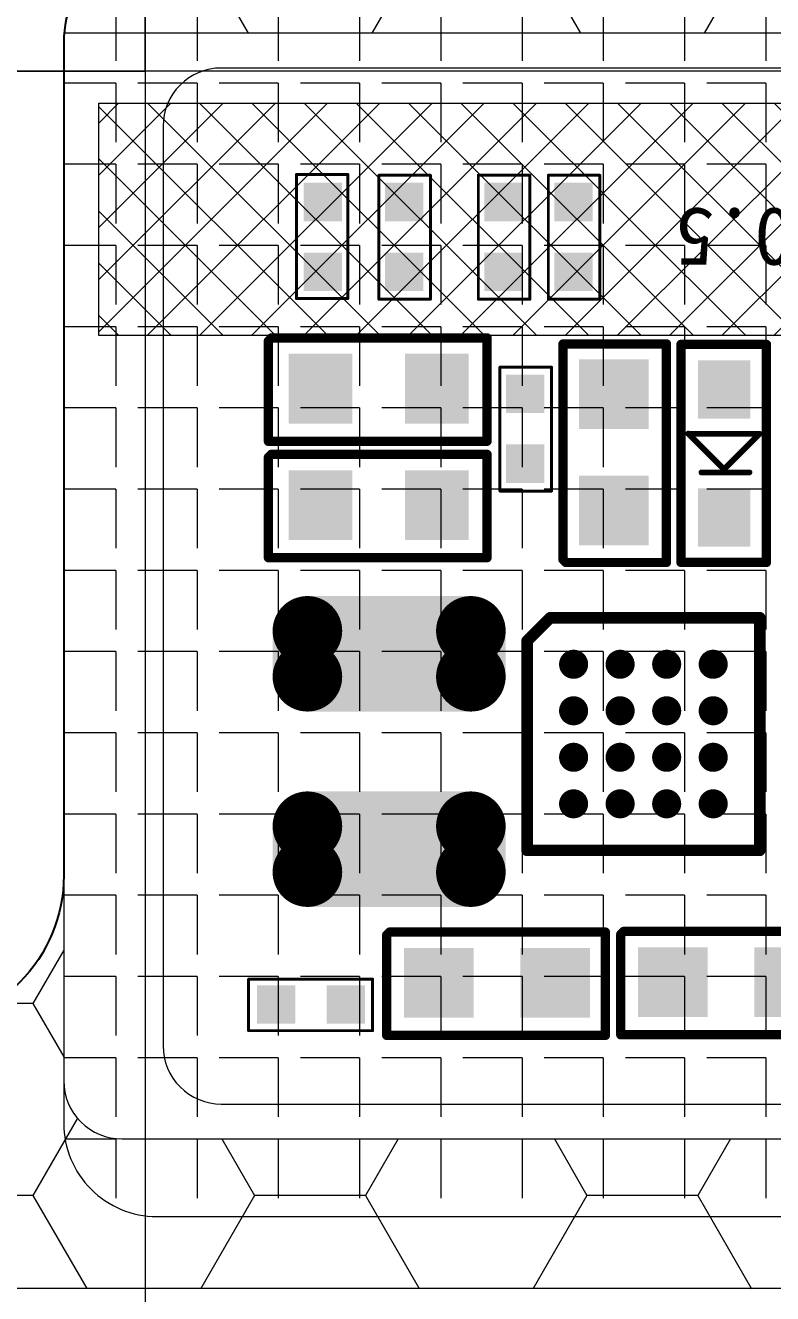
# Model space of a CAD drawing. Header units: millimetres. Extents: x 1845 to 2650, y -178 to 579.
# Drawn here: x 2593.88 to 2600.3, y 294.01 to 304.92 of the extents above; entities that cross this region are included whole.
import ezdxf
from ezdxf.lldxf.tags import DXFTag

# ---------------------------------------------------------------- set-up
doc = ezdxf.new("R2010")
doc.units = ezdxf.units.MM
doc.layers.get('0').update_dxf_attribs({"lineweight": 5})
for name, color, linetype in [('EMI', 5, 'Continuous'), ('TOPLAYER', 1, 'Continuous'), ('TOPOVERLAY', 2, 'Continuous'), ('TOPPASTE', 8, 'Continuous'), ('TOPSOLDER', 216, 'Continuous')]:
    doc.layers.add(name, color=color, linetype=linetype)
doc.layers.add('ITO', color=2, linetype='Continuous', lineweight=5)
doc.layers.add('MFPC', color=50, linetype='Continuous', lineweight=5)
doc.styles.get("Standard").update_dxf_attribs({"font": 'txt', "bigfont": 'gbcbig.shx'})
tags = doc.linetypes.add('CENTER', pattern=[0.6, 0.375, -0.075, 0.075, -0.075]).pattern_tags.tags
tags[10:11] = [DXFTag(74, 4), DXFTag(75, 0), DXFTag(340, '0'), DXFTag(46, 1.0), DXFTag(50, 0.0), DXFTag(44, 0.0), DXFTag(45, 0.0)]
tags[8:9] = [DXFTag(74, 4), DXFTag(75, 0), DXFTag(340, '0'), DXFTag(46, 1.0), DXFTag(50, 0.0), DXFTag(44, 0.0), DXFTag(45, 0.0)]
tags[6:7] = [DXFTag(74, 4), DXFTag(75, 0), DXFTag(340, '0'), DXFTag(46, 1.0), DXFTag(50, 0.0), DXFTag(44, 0.0), DXFTag(45, 0.0)]
tags[4:5] = [DXFTag(74, 4), DXFTag(75, 0), DXFTag(340, '0'), DXFTag(46, 1.0), DXFTag(50, 0.0), DXFTag(44, 0.0), DXFTag(45, 0.0)]

# ---------------------------------------------------------------- blocks, each defined once
blk = doc.blocks.new('R196GRM-001-PNL-V01-C')
at = {"layer": 'ITO', "color": 1, "linetype": 'CENTER', "lineweight": 5}
for points in [[(1277.044, -126.46), (1277.044, -148.963)], [(1286.22, -137.712), (1267.868, -137.712)]]:
    blk.add_lwpolyline(points, dxfattribs=at)
blk = doc.blocks.new('R196GRK-001-CVL-V01-C')
at = {"lineweight": 5}
h = blk.add_hatch(color=256, dxfattribs=at)
h.dxf.hatch_style = 1
h.paths.add_polyline_path([(2304.699, 307.08), (2304.699, 306.78), (2304.949, 306.78), (2304.949, 307.08), (2305.249, 307.08), (2305.249, 307.33), (2304.949, 307.33), (2304.949, 307.63), (2304.699, 307.63), (2304.699, 307.33), (2304.399, 307.33), (2304.399, 307.08)])
edge = h.paths.add_edge_path()
edge.add_line((2312.759, 306.584), (2296.889, 306.584))
edge.add_arc((2296.889, 297.784), 8.8, 90, 180)
edge.add_line((2288.089, 297.784), (2288.089, 273.774))
edge.add_arc((2296.889, 273.774), 8.8, 180, 270)
edge.add_line((2296.889, 264.974), (2312.759, 264.974))
edge.add_arc((2312.759, 273.774), 8.8, 270, 360)
edge.add_line((2321.559, 273.774), (2321.559, 297.784))
edge.add_arc((2312.759, 297.784), 8.8, 0, 90)
edge = h.paths.add_edge_path(flags=16)
edge.add_line((2312.759, 306.384), (2296.889, 306.384))
edge.add_arc((2296.889, 297.784), 8.6, 90, 180)
edge.add_line((2288.289, 297.784), (2288.289, 273.774))
edge.add_arc((2296.889, 273.774), 8.6, 180, 270)
edge.add_line((2296.889, 265.174), (2312.759, 265.174))
edge.add_arc((2312.759, 273.774), 8.6, 270, 360)
edge.add_line((2321.359, 273.774), (2321.359, 297.784))
edge.add_arc((2312.759, 297.784), 8.6, 0, 90)
at = {"color": 1}
blk.add_lwpolyline([(2299.973, 286.33), (2304.824, 286.33), (2304.824, 291.074)], dxfattribs=at)
blk = doc.blocks.new('0402S_3')
at = {"layer": 'TOPLAYER'}
for points in [[(-0.273055, 0.305189), (-0.823051, 0.305189), (-0.273055, -0.29481), (-0.823051, -0.29481)], [(0.726943, 0.305189), (0.176947, 0.305189), (0.726943, -0.29481), (0.176947, -0.29481)]]:
    blk.add_solid(points, dxfattribs=at)
at = {"layer": 'TOPOVERLAY', "const_width": 0.08001}
for points in [[(-0.979853, 0.457589), (0.899747, 0.457589)], [(-0.979853, -0.431411), (-0.979853, 0.457589)], [(0.899747, -0.406011), (0.899747, 0.457589)], [(-0.979853, -0.431411), (0.874347, -0.431411)], [(0.874347, -0.431411), (0.899747, -0.406011)]]:
    blk.add_lwpolyline(points, dxfattribs=at)
at = {"layer": 'TOPOVERLAY', "const_width": 0.040005}
for points in [[(-0.999856, 0.457589, 1), (-0.959851, 0.457589, 1)], [(-0.999856, 0.457589, 1), (-0.959851, 0.457589, 1)], [(0.879744, 0.457589, 1), (0.919749, 0.457589, 1)], [(0.879744, 0.457589, 1), (0.919749, 0.457589, 1)], [(-0.999856, -0.431411, 1), (-0.959851, -0.431411, 1)], [(-0.999856, -0.431411, 1), (-0.959851, -0.431411, 1)], [(0.854344, -0.431411, 1), (0.894349, -0.431411, 1)], [(0.854344, -0.431411, 1), (0.894349, -0.431411, 1)], [(0.879744, -0.406011, 1), (0.919749, -0.406011, 1)], [(0.879744, -0.406011, 1), (0.919749, -0.406011, 1)]]:
    blk.add_lwpolyline(points, format="xyb", close=True, dxfattribs=at)
at = {"layer": 'TOPPASTE'}
for points in [[(-0.273055, 0.305189), (-0.823051, 0.305189), (-0.273055, -0.29481), (-0.823051, -0.29481)], [(0.726943, 0.305189), (0.176947, 0.305189), (0.726943, -0.29481), (0.176947, -0.29481)]]:
    blk.add_solid(points, dxfattribs=at)
at = {"layer": 'TOPSOLDER'}
for points in [[(-0.273055, 0.305189), (-0.823051, 0.305189), (-0.273055, -0.29481), (-0.823051, -0.29481)], [(0.726943, 0.305189), (0.176947, 0.305189), (0.726943, -0.29481), (0.176947, -0.29481)]]:
    blk.add_solid(points, dxfattribs=at)
blk = doc.blocks.new('0201_6')
at = {"layer": 'TOPLAYER'}
for points in [[(0.164998, -0.165001), (0.164998, 0.165001), (-0.164998, -0.165001), (-0.164998, 0.165001)], [(0.764997, -0.165001), (0.764997, 0.165001), (0.435, -0.165001), (0.435, 0.165001)]]:
    blk.add_solid(points, dxfattribs=at)
at = {"layer": 'TOPOVERLAY', "const_width": 0.025001}
for points in [[(-0.23, -0.217), (-0.23, 0.225999)], [(-0.181, 0.225999), (-0.23, 0.225999)], [(0.836, 0.225999), (-0.18, 0.225999)], [(0.836, -0.217), (0.836, 0.225999)], [(0.836, -0.217), (-0.23, -0.217)]]:
    blk.add_lwpolyline(points, dxfattribs=at)
at = {"layer": 'TOPOVERLAY', "const_width": 0.012499}
for points in [[(-0.23625, 0.225999, 1), (-0.223749, 0.225999, 1)], [(-0.23625, 0.225999, 1), (-0.223749, 0.225999, 1)], [(-0.187251, 0.225999, 1), (-0.174749, 0.225999, 1)], [(-0.186251, 0.225999, 1), (-0.173749, 0.225999, 1)], [(0.829749, 0.225999, 1), (0.842251, 0.225999, 1)], [(0.829749, 0.225999, 1), (0.842251, 0.225999, 1)], [(-0.23625, -0.217, 1), (-0.223749, -0.217, 1)], [(-0.23625, -0.217, 1), (-0.223749, -0.217, 1)], [(0.829749, -0.217, 1), (0.842251, -0.217, 1)], [(0.829749, -0.217, 1), (0.842251, -0.217, 1)]]:
    blk.add_lwpolyline(points, format="xyb", close=True, dxfattribs=at)
at = {"layer": 'TOPPASTE'}
for points in [[(0.164998, -0.165001), (0.164998, 0.165001), (-0.164998, -0.165001), (-0.164998, 0.165001)], [(0.764997, -0.165001), (0.764997, 0.165001), (0.435, -0.165001), (0.435, 0.165001)]]:
    blk.add_solid(points, dxfattribs=at)
at = {"layer": 'TOPSOLDER'}
for points in [[(0.164998, -0.165001), (0.164998, 0.165001), (-0.164998, -0.165001), (-0.164998, 0.165001)], [(0.764997, -0.165001), (0.764997, 0.165001), (0.435, -0.165001), (0.435, 0.165001)]]:
    blk.add_solid(points, dxfattribs=at)
blk = doc.blocks.new('0201_7')
at = {"layer": 'TOPLAYER'}
for points in [[(0.164998, -0.165001), (0.164998, 0.165001), (-0.164998, -0.165001), (-0.164998, 0.165001)], [(0.764997, -0.165001), (0.764997, 0.165001), (0.435, -0.165001), (0.435, 0.165001)]]:
    blk.add_solid(points, dxfattribs=at)
at = {"layer": 'TOPOVERLAY', "const_width": 0.025001}
for points in [[(-0.23, 0.225999), (-0.181, 0.225999)], [(-0.23, 0.225999), (-0.23, -0.217)], [(-0.18, 0.225999), (0.836, 0.225999)], [(0.836, 0.225999), (0.836, -0.217)], [(-0.23, -0.217), (0.836, -0.217)]]:
    blk.add_lwpolyline(points, dxfattribs=at)
at = {"layer": 'TOPOVERLAY', "const_width": 0.012499}
for points in [[(-0.23625, 0.225999, 1), (-0.223749, 0.225999, 1)], [(-0.23625, 0.225999, 1), (-0.223749, 0.225999, 1)], [(-0.187251, 0.225999, 1), (-0.174749, 0.225999, 1)], [(-0.186251, 0.225999, 1), (-0.173749, 0.225999, 1)], [(0.829749, 0.225999, 1), (0.842251, 0.225999, 1)], [(0.829749, 0.225999, 1), (0.842251, 0.225999, 1)], [(-0.23625, -0.217, 1), (-0.223749, -0.217, 1)], [(-0.23625, -0.217, 1), (-0.223749, -0.217, 1)], [(0.829749, -0.217, 1), (0.842251, -0.217, 1)], [(0.829749, -0.217, 1), (0.842251, -0.217, 1)]]:
    blk.add_lwpolyline(points, format="xyb", close=True, dxfattribs=at)
at = {"layer": 'TOPPASTE'}
for points in [[(0.164998, -0.165001), (0.164998, 0.165001), (-0.164998, -0.165001), (-0.164998, 0.165001)], [(0.764997, -0.165001), (0.764997, 0.165001), (0.435, -0.165001), (0.435, 0.165001)]]:
    blk.add_solid(points, dxfattribs=at)
at = {"layer": 'TOPSOLDER'}
for points in [[(0.164998, -0.165001), (0.164998, 0.165001), (-0.164998, -0.165001), (-0.164998, 0.165001)], [(0.764997, -0.165001), (0.764997, 0.165001), (0.435, -0.165001), (0.435, 0.165001)]]:
    blk.add_solid(points, dxfattribs=at)
blk = doc.blocks.new('0201_15')
at = {"layer": 'TOPLAYER'}
for points in [[(0.164998, -0.165001), (0.164998, 0.165001), (-0.164998, -0.165001), (-0.164998, 0.165001)], [(0.764997, -0.165001), (0.764997, 0.165001), (0.435, -0.165001), (0.435, 0.165001)]]:
    blk.add_solid(points, dxfattribs=at)
at = {"layer": 'TOPOVERLAY', "const_width": 0.025001}
for points in [[(-0.23, -0.217), (-0.23, 0.225999)], [(-0.23, 0.225999), (-0.181, 0.225999)], [(-0.18, 0.225999), (0.836, 0.225999)], [(0.836, -0.217), (0.836, 0.225999)], [(-0.23, -0.217), (0.836, -0.217)]]:
    blk.add_lwpolyline(points, dxfattribs=at)
at = {"layer": 'TOPOVERLAY', "const_width": 0.012499}
for points in [[(-0.23625, 0.225999, 1), (-0.223749, 0.225999, 1)], [(-0.23625, 0.225999, 1), (-0.223749, 0.225999, 1)], [(-0.187251, 0.225999, 1), (-0.174749, 0.225999, 1)], [(-0.186251, 0.225999, 1), (-0.173749, 0.225999, 1)], [(0.829749, 0.225999, 1), (0.842251, 0.225999, 1)], [(0.829749, 0.225999, 1), (0.842251, 0.225999, 1)], [(-0.23625, -0.217, 1), (-0.223749, -0.217, 1)], [(-0.23625, -0.217, 1), (-0.223749, -0.217, 1)], [(0.829749, -0.217, 1), (0.842251, -0.217, 1)], [(0.829749, -0.217, 1), (0.842251, -0.217, 1)]]:
    blk.add_lwpolyline(points, format="xyb", close=True, dxfattribs=at)
at = {"layer": 'TOPPASTE'}
for points in [[(0.164998, -0.165001), (0.164998, 0.165001), (-0.164998, -0.165001), (-0.164998, 0.165001)], [(0.764997, -0.165001), (0.764997, 0.165001), (0.435, -0.165001), (0.435, 0.165001)]]:
    blk.add_solid(points, dxfattribs=at)
at = {"layer": 'TOPSOLDER'}
for points in [[(0.164998, -0.165001), (0.164998, 0.165001), (-0.164998, -0.165001), (-0.164998, 0.165001)], [(0.764997, -0.165001), (0.764997, 0.165001), (0.435, -0.165001), (0.435, 0.165001)]]:
    blk.add_solid(points, dxfattribs=at)
blk = doc.blocks.new('0201_16')
at = {"layer": 'TOPLAYER'}
for points in [[(0.164998, -0.165001), (0.164998, 0.165001), (-0.164998, -0.165001), (-0.164998, 0.165001)], [(0.764997, -0.165001), (0.764997, 0.165001), (0.435, -0.165001), (0.435, 0.165001)]]:
    blk.add_solid(points, dxfattribs=at)
at = {"layer": 'TOPOVERLAY', "const_width": 0.025001}
for points in [[(-0.23, 0.225999), (-0.23, -0.217)], [(-0.181, 0.225999), (-0.23, 0.225999)], [(0.836, 0.225999), (-0.18, 0.225999)], [(0.836, 0.225999), (0.836, -0.217)], [(0.836, -0.217), (-0.23, -0.217)]]:
    blk.add_lwpolyline(points, dxfattribs=at)
at = {"layer": 'TOPOVERLAY', "const_width": 0.012499}
for points in [[(-0.23625, 0.225999, 1), (-0.223749, 0.225999, 1)], [(-0.23625, 0.225999, 1), (-0.223749, 0.225999, 1)], [(-0.187251, 0.225999, 1), (-0.174749, 0.225999, 1)], [(-0.186251, 0.225999, 1), (-0.173749, 0.225999, 1)], [(0.829749, 0.225999, 1), (0.842251, 0.225999, 1)], [(0.829749, 0.225999, 1), (0.842251, 0.225999, 1)], [(-0.23625, -0.217, 1), (-0.223749, -0.217, 1)], [(-0.23625, -0.217, 1), (-0.223749, -0.217, 1)], [(0.829749, -0.217, 1), (0.842251, -0.217, 1)], [(0.829749, -0.217, 1), (0.842251, -0.217, 1)]]:
    blk.add_lwpolyline(points, format="xyb", close=True, dxfattribs=at)
at = {"layer": 'TOPPASTE'}
for points in [[(0.164998, -0.165001), (0.164998, 0.165001), (-0.164998, -0.165001), (-0.164998, 0.165001)], [(0.764997, -0.165001), (0.764997, 0.165001), (0.435, -0.165001), (0.435, 0.165001)]]:
    blk.add_solid(points, dxfattribs=at)
at = {"layer": 'TOPSOLDER'}
for points in [[(0.164998, -0.165001), (0.164998, 0.165001), (-0.164998, -0.165001), (-0.164998, 0.165001)], [(0.764997, -0.165001), (0.764997, 0.165001), (0.435, -0.165001), (0.435, 0.165001)]]:
    blk.add_solid(points, dxfattribs=at)
blk = doc.blocks.new('0402S_18')
at = {"layer": 'TOPLAYER'}
for points in [[(-0.273055, 0.305189), (-0.823051, 0.305189), (-0.273055, -0.29481), (-0.823051, -0.29481)], [(0.726943, 0.305189), (0.176947, 0.305189), (0.726943, -0.29481), (0.176947, -0.29481)]]:
    blk.add_solid(points, dxfattribs=at)
at = {"layer": 'TOPOVERLAY', "const_width": 0.08001}
for points in [[(-0.979853, 0.457589), (0.899747, 0.457589)], [(-0.979853, -0.431411), (-0.979853, 0.457589)], [(0.899747, -0.406011), (0.899747, 0.457589)], [(-0.979853, -0.431411), (0.874347, -0.431411)], [(0.874347, -0.431411), (0.899747, -0.406011)]]:
    blk.add_lwpolyline(points, dxfattribs=at)
at = {"layer": 'TOPOVERLAY', "const_width": 0.040005}
for points in [[(-0.999856, 0.457589, 1), (-0.959851, 0.457589, 1)], [(-0.999856, 0.457589, 1), (-0.959851, 0.457589, 1)], [(0.879744, 0.457589, 1), (0.919749, 0.457589, 1)], [(0.879744, 0.457589, 1), (0.919749, 0.457589, 1)], [(-0.999856, -0.431411, 1), (-0.959851, -0.431411, 1)], [(-0.999856, -0.431411, 1), (-0.959851, -0.431411, 1)], [(0.854344, -0.431411, 1), (0.894349, -0.431411, 1)], [(0.854344, -0.431411, 1), (0.894349, -0.431411, 1)], [(0.879744, -0.406011, 1), (0.919749, -0.406011, 1)], [(0.879744, -0.406011, 1), (0.919749, -0.406011, 1)]]:
    blk.add_lwpolyline(points, format="xyb", close=True, dxfattribs=at)
at = {"layer": 'TOPPASTE'}
for points in [[(-0.273055, 0.305189), (-0.823051, 0.305189), (-0.273055, -0.29481), (-0.823051, -0.29481)], [(0.726943, 0.305189), (0.176947, 0.305189), (0.726943, -0.29481), (0.176947, -0.29481)]]:
    blk.add_solid(points, dxfattribs=at)
at = {"layer": 'TOPSOLDER'}
for points in [[(-0.273055, 0.305189), (-0.823051, 0.305189), (-0.273055, -0.29481), (-0.823051, -0.29481)], [(0.726943, 0.305189), (0.176947, 0.305189), (0.726943, -0.29481), (0.176947, -0.29481)]]:
    blk.add_solid(points, dxfattribs=at)
blk = doc.blocks.new('0201_19')
at = {"layer": 'TOPLAYER'}
for points in [[(0.164998, -0.165001), (0.164998, 0.165001), (-0.164998, -0.165001), (-0.164998, 0.165001)], [(0.764997, -0.165001), (0.764997, 0.165001), (0.435, -0.165001), (0.435, 0.165001)]]:
    blk.add_solid(points, dxfattribs=at)
at = {"layer": 'TOPOVERLAY', "const_width": 0.025001}
for points in [[(-0.23, 0.225999), (-0.181, 0.225999)], [(-0.23, 0.225999), (-0.23, -0.217)], [(-0.18, 0.225999), (0.836, 0.225999)], [(0.836, 0.225999), (0.836, -0.217)], [(-0.23, -0.217), (0.836, -0.217)]]:
    blk.add_lwpolyline(points, dxfattribs=at)
at = {"layer": 'TOPOVERLAY', "const_width": 0.012499}
for points in [[(-0.23625, 0.225999, 1), (-0.223749, 0.225999, 1)], [(-0.23625, 0.225999, 1), (-0.223749, 0.225999, 1)], [(-0.187251, 0.225999, 1), (-0.174749, 0.225999, 1)], [(-0.186251, 0.225999, 1), (-0.173749, 0.225999, 1)], [(0.829749, 0.225999, 1), (0.842251, 0.225999, 1)], [(0.829749, 0.225999, 1), (0.842251, 0.225999, 1)], [(-0.23625, -0.217, 1), (-0.223749, -0.217, 1)], [(-0.23625, -0.217, 1), (-0.223749, -0.217, 1)], [(0.829749, -0.217, 1), (0.842251, -0.217, 1)], [(0.829749, -0.217, 1), (0.842251, -0.217, 1)]]:
    blk.add_lwpolyline(points, format="xyb", close=True, dxfattribs=at)
at = {"layer": 'TOPPASTE'}
for points in [[(0.164998, -0.165001), (0.164998, 0.165001), (-0.164998, -0.165001), (-0.164998, 0.165001)], [(0.764997, -0.165001), (0.764997, 0.165001), (0.435, -0.165001), (0.435, 0.165001)]]:
    blk.add_solid(points, dxfattribs=at)
at = {"layer": 'TOPSOLDER'}
for points in [[(0.164998, -0.165001), (0.164998, 0.165001), (-0.164998, -0.165001), (-0.164998, 0.165001)], [(0.764997, -0.165001), (0.764997, 0.165001), (0.435, -0.165001), (0.435, 0.165001)]]:
    blk.add_solid(points, dxfattribs=at)
blk = doc.blocks.new('0201_22')
at = {"layer": 'TOPLAYER'}
for points in [[(0.164998, -0.165001), (0.164998, 0.165001), (-0.164998, -0.165001), (-0.164998, 0.165001)], [(0.764997, -0.165001), (0.764997, 0.165001), (0.435, -0.165001), (0.435, 0.165001)]]:
    blk.add_solid(points, dxfattribs=at)
at = {"layer": 'TOPOVERLAY', "const_width": 0.025001}
for points in [[(-0.23, 0.225999), (-0.23, -0.217)], [(-0.23, 0.225999), (-0.181, 0.225999)], [(-0.18, 0.225999), (0.836, 0.225999)], [(0.836, 0.225999), (0.836, -0.217)], [(-0.23, -0.217), (0.836, -0.217)]]:
    blk.add_lwpolyline(points, dxfattribs=at)
at = {"layer": 'TOPOVERLAY', "const_width": 0.012499}
for points in [[(-0.23625, 0.225999, 1), (-0.223749, 0.225999, 1)], [(-0.23625, 0.225999, 1), (-0.223749, 0.225999, 1)], [(-0.187251, 0.225999, 1), (-0.174749, 0.225999, 1)], [(-0.186251, 0.225999, 1), (-0.173749, 0.225999, 1)], [(0.829749, 0.225999, 1), (0.842251, 0.225999, 1)], [(0.829749, 0.225999, 1), (0.842251, 0.225999, 1)], [(-0.23625, -0.217, 1), (-0.223749, -0.217, 1)], [(-0.23625, -0.217, 1), (-0.223749, -0.217, 1)], [(0.829749, -0.217, 1), (0.842251, -0.217, 1)], [(0.829749, -0.217, 1), (0.842251, -0.217, 1)]]:
    blk.add_lwpolyline(points, format="xyb", close=True, dxfattribs=at)
at = {"layer": 'TOPPASTE'}
for points in [[(0.164998, -0.165001), (0.164998, 0.165001), (-0.164998, -0.165001), (-0.164998, 0.165001)], [(0.764997, -0.165001), (0.764997, 0.165001), (0.435, -0.165001), (0.435, 0.165001)]]:
    blk.add_solid(points, dxfattribs=at)
at = {"layer": 'TOPSOLDER'}
for points in [[(0.164998, -0.165001), (0.164998, 0.165001), (-0.164998, -0.165001), (-0.164998, 0.165001)], [(0.764997, -0.165001), (0.764997, 0.165001), (0.435, -0.165001), (0.435, 0.165001)]]:
    blk.add_solid(points, dxfattribs=at)
blk = doc.blocks.new('0402S_23')
at = {"layer": 'TOPLAYER'}
for points in [[(-0.248054, 0.305189), (-0.848053, 0.305189), (-0.248054, -0.29481), (-0.848053, -0.29481)], [(0.751944, 0.305189), (0.151945, 0.305189), (0.751944, -0.29481), (0.151945, -0.29481)]]:
    blk.add_solid(points, dxfattribs=at)
at = {"layer": 'TOPOVERLAY', "const_width": 0.08001}
for points in [[(-0.979853, -0.431411), (-0.979853, 0.457589)], [(0.899747, 0.457589), (-0.979853, 0.457589)], [(0.899747, -0.406011), (0.899747, 0.457589)], [(0.874347, -0.431411), (-0.979853, -0.431411)], [(0.874347, -0.431411), (0.899747, -0.406011)]]:
    blk.add_lwpolyline(points, dxfattribs=at)
at = {"layer": 'TOPOVERLAY', "const_width": 0.040005}
for points in [[(-0.999856, 0.457589, 1), (-0.959851, 0.457589, 1)], [(-0.999856, 0.457589, 1), (-0.959851, 0.457589, 1)], [(0.879744, 0.457589, 1), (0.919749, 0.457589, 1)], [(0.879744, 0.457589, 1), (0.919749, 0.457589, 1)], [(-0.999856, -0.431411, 1), (-0.959851, -0.431411, 1)], [(-0.999856, -0.431411, 1), (-0.959851, -0.431411, 1)], [(0.854344, -0.431411, 1), (0.894349, -0.431411, 1)], [(0.854344, -0.431411, 1), (0.894349, -0.431411, 1)], [(0.879744, -0.406011, 1), (0.919749, -0.406011, 1)], [(0.879744, -0.406011, 1), (0.919749, -0.406011, 1)]]:
    blk.add_lwpolyline(points, format="xyb", close=True, dxfattribs=at)
at = {"layer": 'TOPPASTE'}
for points in [[(-0.248054, 0.305189), (-0.848053, 0.305189), (-0.248054, -0.29481), (-0.848053, -0.29481)], [(0.751944, 0.305189), (0.151945, 0.305189), (0.751944, -0.29481), (0.151945, -0.29481)]]:
    blk.add_solid(points, dxfattribs=at)
at = {"layer": 'TOPSOLDER'}
for points in [[(-0.248054, 0.305189), (-0.848053, 0.305189), (-0.248054, -0.29481), (-0.848053, -0.29481)], [(0.751944, 0.305189), (0.151945, 0.305189), (0.751944, -0.29481), (0.151945, -0.29481)]]:
    blk.add_solid(points, dxfattribs=at)
blk = doc.blocks.new('0402S_25')
at = {"layer": 'TOPLAYER'}
for points in [[(-0.248054, 0.305189), (-0.848053, 0.305189), (-0.248054, -0.29481), (-0.848053, -0.29481)], [(0.751944, 0.305189), (0.151945, 0.305189), (0.751944, -0.29481), (0.151945, -0.29481)]]:
    blk.add_solid(points, dxfattribs=at)
at = {"layer": 'TOPOVERLAY', "const_width": 0.08001}
for points in [[(-0.979853, 0.457589), (-0.979853, -0.431411)], [(-0.979853, 0.457589), (0.899747, 0.457589)], [(0.899747, 0.457589), (0.899747, -0.406011)], [(-0.979853, -0.431411), (0.874347, -0.431411)], [(0.899747, -0.406011), (0.874347, -0.431411)]]:
    blk.add_lwpolyline(points, dxfattribs=at)
at = {"layer": 'TOPOVERLAY', "const_width": 0.040005}
for points in [[(-0.999856, 0.457589, 1), (-0.959851, 0.457589, 1)], [(-0.999856, 0.457589, 1), (-0.959851, 0.457589, 1)], [(0.879744, 0.457589, 1), (0.919749, 0.457589, 1)], [(0.879744, 0.457589, 1), (0.919749, 0.457589, 1)], [(-0.999856, -0.431411, 1), (-0.959851, -0.431411, 1)], [(-0.999856, -0.431411, 1), (-0.959851, -0.431411, 1)], [(0.854344, -0.431411, 1), (0.894349, -0.431411, 1)], [(0.854344, -0.431411, 1), (0.894349, -0.431411, 1)], [(0.879744, -0.406011, 1), (0.919749, -0.406011, 1)], [(0.879744, -0.406011, 1), (0.919749, -0.406011, 1)]]:
    blk.add_lwpolyline(points, format="xyb", close=True, dxfattribs=at)
at = {"layer": 'TOPPASTE'}
for points in [[(-0.248054, 0.305189), (-0.848053, 0.305189), (-0.248054, -0.29481), (-0.848053, -0.29481)], [(0.751944, 0.305189), (0.151945, 0.305189), (0.751944, -0.29481), (0.151945, -0.29481)]]:
    blk.add_solid(points, dxfattribs=at)
at = {"layer": 'TOPSOLDER'}
for points in [[(-0.248054, 0.305189), (-0.848053, 0.305189), (-0.248054, -0.29481), (-0.848053, -0.29481)], [(0.751944, 0.305189), (0.151945, 0.305189), (0.751944, -0.29481), (0.151945, -0.29481)]]:
    blk.add_solid(points, dxfattribs=at)
blk = doc.blocks.new('0402S_26')
at = {"layer": 'TOPLAYER'}
for points in [[(-0.248054, 0.305189), (-0.848053, 0.305189), (-0.248054, -0.29481), (-0.848053, -0.29481)], [(0.751944, 0.305189), (0.151945, 0.305189), (0.751944, -0.29481), (0.151945, -0.29481)]]:
    blk.add_solid(points, dxfattribs=at)
at = {"layer": 'TOPOVERLAY', "const_width": 0.08001}
for points in [[(-0.979853, -0.431411), (-0.979853, 0.457589)], [(0.899747, 0.457589), (-0.979853, 0.457589)], [(0.899747, -0.406011), (0.899747, 0.457589)], [(0.874347, -0.431411), (-0.979853, -0.431411)], [(0.874347, -0.431411), (0.899747, -0.406011)]]:
    blk.add_lwpolyline(points, dxfattribs=at)
at = {"layer": 'TOPOVERLAY', "const_width": 0.040005}
for points in [[(-0.999856, 0.457589, 1), (-0.959851, 0.457589, 1)], [(-0.999856, 0.457589, 1), (-0.959851, 0.457589, 1)], [(0.879744, 0.457589, 1), (0.919749, 0.457589, 1)], [(0.879744, 0.457589, 1), (0.919749, 0.457589, 1)], [(-0.999856, -0.431411, 1), (-0.959851, -0.431411, 1)], [(-0.999856, -0.431411, 1), (-0.959851, -0.431411, 1)], [(0.854344, -0.431411, 1), (0.894349, -0.431411, 1)], [(0.854344, -0.431411, 1), (0.894349, -0.431411, 1)], [(0.879744, -0.406011, 1), (0.919749, -0.406011, 1)], [(0.879744, -0.406011, 1), (0.919749, -0.406011, 1)]]:
    blk.add_lwpolyline(points, format="xyb", close=True, dxfattribs=at)
at = {"layer": 'TOPPASTE'}
for points in [[(-0.248054, 0.305189), (-0.848053, 0.305189), (-0.248054, -0.29481), (-0.848053, -0.29481)], [(0.751944, 0.305189), (0.151945, 0.305189), (0.751944, -0.29481), (0.151945, -0.29481)]]:
    blk.add_solid(points, dxfattribs=at)
at = {"layer": 'TOPSOLDER'}
for points in [[(-0.248054, 0.305189), (-0.848053, 0.305189), (-0.248054, -0.29481), (-0.848053, -0.29481)], [(0.751944, 0.305189), (0.151945, 0.305189), (0.751944, -0.29481), (0.151945, -0.29481)]]:
    blk.add_solid(points, dxfattribs=at)
blk = doc.blocks.new('L_28')
at = {"layer": 'TOPLAYER', "const_width": 0.1975}
for points in [[(-1.136249, 0.7025, 1), (-0.938748, 0.7025, 1)], [(-0.741248, 0.7025, 1), (-0.543748, 0.7025, 1)], [(0.543753, 0.7025, 1), (0.741253, 0.7025, 1)], [(0.938754, 0.7025, 1), (1.136254, 0.7025, 1)], [(-1.136249, -0.702495, 1), (-0.938748, -0.702495, 1)], [(-0.741248, -0.702495, 1), (-0.543748, -0.702495, 1)], [(0.543753, -0.702495, 1), (0.741253, -0.702495, 1)], [(0.938754, -0.702495, 1), (1.136254, -0.702495, 1)]]:
    blk.add_lwpolyline(points, format="xyb", close=True, dxfattribs=at)
at = {"layer": 'TOPLAYER'}
for points in [[(-1.037499, -0.899996), (-0.642498, -0.899996), (-1.037499, 0.900001), (-0.642498, 0.900001)], [(0.642503, -0.899996), (1.037504, -0.899996), (0.642503, 0.900001), (1.037504, 0.900001)], [(-1.234999, -0.702495), (-0.444998, -0.702495), (-1.234999, 0.7025), (-0.444998, 0.7025)], [(0.445003, -0.702495), (1.235004, -0.702495), (0.445003, 0.7025), (1.235004, 0.7025)]]:
    blk.add_solid(points, dxfattribs=at)
at = {"layer": 'TOPPASTE', "const_width": 0.1975}
for points in [[(-1.136249, 0.7025, 1), (-0.938748, 0.7025, 1)], [(-0.741248, 0.7025, 1), (-0.543748, 0.7025, 1)], [(0.543753, 0.7025, 1), (0.741253, 0.7025, 1)], [(0.938754, 0.7025, 1), (1.136254, 0.7025, 1)], [(-1.136249, -0.702495, 1), (-0.938748, -0.702495, 1)], [(-0.741248, -0.702495, 1), (-0.543748, -0.702495, 1)], [(0.543753, -0.702495, 1), (0.741253, -0.702495, 1)], [(0.938754, -0.702495, 1), (1.136254, -0.702495, 1)]]:
    blk.add_lwpolyline(points, format="xyb", close=True, dxfattribs=at)
at = {"layer": 'TOPPASTE'}
for points in [[(-1.037499, -0.899996), (-0.642498, -0.899996), (-1.037499, 0.900001), (-0.642498, 0.900001)], [(0.642503, -0.899996), (1.037504, -0.899996), (0.642503, 0.900001), (1.037504, 0.900001)], [(-1.234999, -0.702495), (-0.444998, -0.702495), (-1.234999, 0.7025), (-0.444998, 0.7025)], [(0.445003, -0.702495), (1.235004, -0.702495), (0.445003, 0.7025), (1.235004, 0.7025)]]:
    blk.add_solid(points, dxfattribs=at)
at = {"layer": 'TOPSOLDER', "const_width": 0.2991}
for points in [[(-1.187049, 0.7025, 1), (-0.887948, 0.7025, 1)], [(-0.792048, 0.7025, 1), (-0.492948, 0.7025, 1)], [(0.492953, 0.7025, 1), (0.792053, 0.7025, 1)], [(0.887954, 0.7025, 1), (1.187054, 0.7025, 1)], [(-1.187049, -0.702495, 1), (-0.887948, -0.702495, 1)], [(-0.792048, -0.702495, 1), (-0.492948, -0.702495, 1)], [(0.492953, -0.702495, 1), (0.792053, -0.702495, 1)], [(0.887954, -0.702495, 1), (1.187054, -0.702495, 1)]]:
    blk.add_lwpolyline(points, format="xyb", close=True, dxfattribs=at)
at = {"layer": 'TOPSOLDER'}
for points in [[(-1.037499, -1.001596), (-0.642498, -1.001596), (-1.037499, 1.001601), (-0.642498, 1.001601)], [(0.642503, -1.001596), (1.037504, -1.001596), (0.642503, 1.001601), (1.037504, 1.001601)], [(-1.336599, -0.702495), (-0.343398, -0.702495), (-1.336599, 0.7025), (-0.343398, 0.7025)], [(0.343403, -0.702495), (1.336604, -0.702495), (0.343403, 0.7025), (1.336604, 0.7025)]]:
    blk.add_solid(points, dxfattribs=at)
blk = doc.blocks.new('BGA16_4_29')
at = {"layer": 'TOPLAYER', "const_width": 0.124998}
for points in [[(-0.062499, 0, 1), (0.062499, 0, 1)], [(0.3375, 0, 1), (0.462498, 0, 1)], [(0.737499, 0, 1), (0.862498, 0, 1)], [(1.137498, 0, 1), (1.262497, 0, 1)], [(-0.062499, -0.399999, 1), (0.062499, -0.399999, 1)], [(0.3375, -0.399999, 1), (0.462498, -0.399999, 1)], [(0.737499, -0.399999, 1), (0.862498, -0.399999, 1)], [(1.137498, -0.399999, 1), (1.262497, -0.399999, 1)], [(-0.062499, -0.799998, 1), (0.062499, -0.799998, 1)], [(0.3375, -0.799998, 1), (0.462498, -0.799998, 1)], [(0.737499, -0.799998, 1), (0.862498, -0.799998, 1)], [(1.137498, -0.799998, 1), (1.262497, -0.799998, 1)], [(-0.062499, -1.199998, 1), (0.062499, -1.199998, 1)], [(0.3375, -1.199998, 1), (0.462498, -1.199998, 1)], [(0.737499, -1.199998, 1), (0.862498, -1.199998, 1)], [(1.137498, -1.199998, 1), (1.262497, -1.199998, 1)]]:
    blk.add_lwpolyline(points, format="xyb", close=True, dxfattribs=at)
at = {"layer": 'TOPOVERLAY', "const_width": 0.1}
for points in [[(-0.2, 0.399999), (-0.399999, 0.2)], [(1.599997, 0.399999), (-0.2, 0.399999)], [(1.599997, 0.399999), (1.599997, -1.599997)], [(-0.399999, 0.2), (-0.399999, -1.599997)], [(1.599997, -1.599997), (-0.399999, -1.599997)]]:
    blk.add_lwpolyline(points, dxfattribs=at)
at = {"layer": 'TOPOVERLAY', "const_width": 0.05}
for points in [[(-0.224998, 0.399999, 1), (-0.175001, 0.399999, 1)], [(-0.224998, 0.399999, 1), (-0.175001, 0.399999, 1)], [(1.574998, 0.399999, 1), (1.624995, 0.399999, 1)], [(1.574998, 0.399999, 1), (1.624995, 0.399999, 1)], [(-0.424998, 0.2, 1), (-0.375001, 0.2, 1)], [(-0.424998, 0.2, 1), (-0.375001, 0.2, 1)], [(-0.424998, -1.599997, 1), (-0.375001, -1.599997, 1)], [(-0.424998, -1.599997, 1), (-0.375001, -1.599997, 1)], [(1.574998, -1.599997, 1), (1.624995, -1.599997, 1)], [(1.574998, -1.599997, 1), (1.624995, -1.599997, 1)]]:
    blk.add_lwpolyline(points, format="xyb", close=True, dxfattribs=at)
at = {"layer": 'TOPPASTE', "const_width": 0.124998}
for points in [[(-0.062499, 0, 1), (0.062499, 0, 1)], [(0.3375, 0, 1), (0.462498, 0, 1)], [(0.737499, 0, 1), (0.862498, 0, 1)], [(1.137498, 0, 1), (1.262497, 0, 1)], [(-0.062499, -0.399999, 1), (0.062499, -0.399999, 1)], [(0.3375, -0.399999, 1), (0.462498, -0.399999, 1)], [(0.737499, -0.399999, 1), (0.862498, -0.399999, 1)], [(1.137498, -0.399999, 1), (1.262497, -0.399999, 1)], [(-0.062499, -0.799998, 1), (0.062499, -0.799998, 1)], [(0.3375, -0.799998, 1), (0.462498, -0.799998, 1)], [(0.737499, -0.799998, 1), (0.862498, -0.799998, 1)], [(1.137498, -0.799998, 1), (1.262497, -0.799998, 1)], [(-0.062499, -1.199998, 1), (0.062499, -1.199998, 1)], [(0.3375, -1.199998, 1), (0.462498, -1.199998, 1)], [(0.737499, -1.199998, 1), (0.862498, -1.199998, 1)], [(1.137498, -1.199998, 1), (1.262497, -1.199998, 1)]]:
    blk.add_lwpolyline(points, format="xyb", close=True, dxfattribs=at)
at = {"layer": 'TOPSOLDER', "const_width": 0.124998}
for points in [[(-0.062499, 0, 1), (0.062499, 0, 1)], [(0.3375, 0, 1), (0.462498, 0, 1)], [(0.737499, 0, 1), (0.862498, 0, 1)], [(1.137498, 0, 1), (1.262497, 0, 1)], [(-0.062499, -0.399999, 1), (0.062499, -0.399999, 1)], [(0.3375, -0.399999, 1), (0.462498, -0.399999, 1)], [(0.737499, -0.399999, 1), (0.862498, -0.399999, 1)], [(1.137498, -0.399999, 1), (1.262497, -0.399999, 1)], [(-0.062499, -0.799998, 1), (0.062499, -0.799998, 1)], [(0.3375, -0.799998, 1), (0.462498, -0.799998, 1)], [(0.737499, -0.799998, 1), (0.862498, -0.799998, 1)], [(1.137498, -0.799998, 1), (1.262497, -0.799998, 1)], [(-0.062499, -1.199998, 1), (0.062499, -1.199998, 1)], [(0.3375, -1.199998, 1), (0.462498, -1.199998, 1)], [(0.737499, -1.199998, 1), (0.862498, -1.199998, 1)], [(1.137498, -1.199998, 1), (1.262497, -1.199998, 1)]]:
    blk.add_lwpolyline(points, format="xyb", close=True, dxfattribs=at)
blk = doc.blocks.new('DIODE_SCHOTTKY_33')
at = {"layer": 'TOPLAYER'}
for points in [[(-0.249999, -0.224998), (0.249999, -0.224998), (-0.249999, 0.224998), (0.249999, 0.224998)], [(0.849998, -0.224998), (1.349997, -0.224998), (0.849998, 0.224998), (1.349997, 0.224998)]]:
    blk.add_solid(points, dxfattribs=at)
at = {"layer": 'TOPOVERLAY'}
for points, const_width in [([(-0.387835, 0.364609), (1.486865, 0.364609)], 0.08001), ([(-0.387835, 0.364609), (-0.387835, -0.37039)], 0.08001), ([(0.380865, 0.304251), (0.380865, -0.30639)], 0.05), ([(0.380865, 0.304251), (0.686186, -0.001069)], 0.05), ([(1.486865, 0.364609), (1.486865, -0.37039)], 0.08001), ([(0.713064, 0.218011), (0.713064, -0.19479)], 0.05), ([(0.686186, -0.001069), (0.379265, -0.30799)], 0.05), ([(-0.387835, -0.37039), (1.486865, -0.37039)], 0.08001)]:
    blk.add_lwpolyline(points, dxfattribs=dict(at, const_width=const_width))
for points, const_width in [([(-0.407838, 0.364609, 1), (-0.367833, 0.364609, 1)], 0.040005), ([(-0.407838, 0.364609, 1), (-0.367833, 0.364609, 1)], 0.040005), ([(0.368366, 0.304251, 1), (0.393365, 0.304251, 1)], 0.024999), ([(0.368366, 0.304251, 1), (0.393365, 0.304251, 1)], 0.024999), ([(1.466863, 0.364609, 1), (1.506868, 0.364609, 1)], 0.040005), ([(1.466863, 0.364609, 1), (1.506868, 0.364609, 1)], 0.040005), ([(0.700565, 0.218011, 1), (0.725564, 0.218011, 1)], 0.024999), ([(0.673687, -0.001069, 1), (0.698685, -0.001069, 1)], 0.024999), ([(0.673687, -0.001069, 1), (0.698685, -0.001069, 1)], 0.024999), ([(0.700565, -0.19479, 1), (0.725564, -0.19479, 1)], 0.024999), ([(0.366766, -0.30799, 1), (0.391765, -0.30799, 1)], 0.024999), ([(0.368366, -0.30639, 1), (0.393365, -0.30639, 1)], 0.024999), ([(-0.407838, -0.37039, 1), (-0.367833, -0.37039, 1)], 0.040005), ([(-0.407838, -0.37039, 1), (-0.367833, -0.37039, 1)], 0.040005), ([(1.466863, -0.37039, 1), (1.506868, -0.37039, 1)], 0.040005), ([(1.466863, -0.37039, 1), (1.506868, -0.37039, 1)], 0.040005)]:
    blk.add_lwpolyline(points, format="xyb", close=True, dxfattribs=dict(at, const_width=const_width))
at = {"layer": 'TOPPASTE'}
for points in [[(-0.249999, -0.224998), (0.249999, -0.224998), (-0.249999, 0.224998), (0.249999, 0.224998)], [(0.849998, -0.224998), (1.349997, -0.224998), (0.849998, 0.224998), (1.349997, 0.224998)]]:
    blk.add_solid(points, dxfattribs=at)
at = {"layer": 'TOPSOLDER'}
for points in [[(-0.249999, -0.224998), (0.249999, -0.224998), (-0.249999, 0.224998), (0.249999, 0.224998)], [(0.849998, -0.224998), (1.349997, -0.224998), (0.849998, 0.224998), (1.349997, 0.224998)]]:
    blk.add_solid(points, dxfattribs=at)

msp = doc.modelspace()

# ---------------------------------------------------------------- hatches: boundary and pattern name
at = {"lineweight": 5}
h = msp.add_hatch(dxfattribs=at)
h.set_pattern_fill('ANSI35', color=252, scale=0.1, angle=180)
h.set_pattern_definition([(225, (4437.30035, 158.4343), (0.4490128, -0.4490128), []), (225, (4436.85134, 158.4343), (0.4490128, -0.4490128), [0.79375, -0.15875, 0, -0.15875])])
edge = h.paths.add_edge_path()
edge.add_arc((2602.9112, 309.2597), 0.5, 180, 270, ccw=False)
edge.add_line((2602.4112, 309.2597), (2602.4112, 312.9745))
edge.add_arc((2597.9112, 312.9745), 4.5, 0, 90)
edge.add_line((2597.9112, 317.4745), (2596.0612, 317.4745))
edge.add_arc((2596.0612, 312.9745), 4.5, 90, 180)
edge.add_line((2591.5612, 312.9745), (2591.5612, 302.3054))
edge.add_arc((2591.0612, 302.3054), 0.5, 270, 360, ccw=False)
edge.add_line((2591.0612, 301.8054), (2588.0612, 301.8054))
edge.add_arc((2588.0612, 302.3054), 0.5, 180, 270, ccw=False)
edge.add_line((2587.5612, 302.3054), (2587.5612, 312.9745))
edge.add_arc((2596.0612, 312.9745), 8.5, 90, 180, ccw=False)
edge.add_line((2596.0612, 321.4745), (2597.9112, 321.4745))
edge.add_arc((2597.9112, 312.9745), 8.5, 0, 90, ccw=False)
edge.add_line((2606.4112, 312.9745), (2606.4112, 309.2597))
edge.add_arc((2605.9112, 309.2597), 0.5, -90, 0, ccw=False)
edge.add_line((2605.9112, 308.7597), (2602.9112, 308.7597))
h.paths.add_polyline_path([(2599.965, 319.9322), (2593.7148, 319.9322), (2593.7148, 318.3434), (2599.965, 318.3434)], flags=24)
h = msp.add_hatch(dxfattribs=at)
h.set_pattern_fill('ANGLE', color=32, scale=0.1, angle=180)
h.set_pattern_definition([(180, (4437.30035, 158.4343), (-9e-17, -0.6985), [0.508, -0.1905]), (270, (4437.30035, 158.4343), (0.6985, -1e-16), [0.508, -0.1905])])
edge = h.paths.add_edge_path()
edge.add_line((2606.0112, 305.5745), (2595.0112, 305.5745))
edge.add_arc((2595.0112, 304.7745), 0.8, 90, 180)
edge.add_line((2594.2112, 304.7745), (2594.2112, 295.4745))
edge.add_arc((2595.0112, 295.4745), 0.8, 180, 270)
edge.add_line((2595.0112, 294.6745), (2606.0112, 294.6745))
edge.add_arc((2606.0112, 295.4745), 0.8, 270, 360)
edge.add_line((2606.8112, 295.4745), (2606.8112, 304.7745))
edge.add_arc((2606.0112, 304.7745), 0.8, 0, 90)
at = {"linetype": 'Continuous'}
h = msp.add_hatch(dxfattribs=at)
h.set_pattern_fill('ANSI37', color=3, scale=0.1, angle=180)
h.set_pattern_definition([(225, (4579.6669, 544.81847), (0.224506403, -0.224506403), []), (315, (4579.6669, 544.81847), (0.224506403, 0.224506403), [])])
h.paths.add_polyline_path([(2602.3113, 294.649), (2605.0113, 294.649), (2605.0113, 304.249), (2594.5113, 304.249), (2594.5113, 302.249), (2602.3113, 302.249)])
h.paths.add_polyline_path([(2603.3732, 303.6594), (2599.1903, 303.6594), (2599.1903, 302.6944), (2603.3732, 302.6944)], flags=24)
at = {"layer": 'EMI', "lineweight": 5}
h = msp.add_hatch(dxfattribs=at)
h.set_pattern_fill('HONEY', color=256, scale=0.3, angle=180)
h.set_pattern_definition([(180, (4545.6174, 548.9206), (-1.42875, -0.8248892), [0.9525, -1.905]), (300, (4545.6174, 548.9206), (1.42875, -0.8248892), [0.9525, -1.905]), (240, (4545.6174, 548.9206), (-3e-09, -1.6497784), [-1.905, 0.9525])])
edge = h.paths.add_edge_path()
edge.add_line((2594.2141, 304.8506), (2604.3951, 304.8506))
edge.add_arc((2604.3951, 304.3506), 0.5, 0, 90, ccw=False)
edge.add_line((2604.8951, 304.3506), (2604.8951, 295.8417))
edge.add_arc((2604.3951, 295.8417), 0.5, -90, 0, ccw=False)
edge.add_line((2604.3951, 295.3417), (2594.7112, 295.3417))
edge.add_arc((2594.7112, 295.8417), 0.5, 180, 270, ccw=False)
edge.add_line((2594.2112, 295.8417), (2594.2112, 297.6054))
edge.add_arc((2592.9112, 297.6054), 1.3, 270, 360, ccw=False)
edge.add_line((2592.9112, 296.3054), (2587.9762, 296.3054))
edge.add_line((2587.9762, 296.3054), (2587.9762, 294.0539))
edge.add_line((2587.9762, 294.0539), (2606.9112, 294.0539))
edge.add_line((2606.9112, 294.0539), (2606.9112, 312.9745))
edge.add_arc((2597.9112, 312.9745), 9, 0, 90)
edge.add_line((2597.9112, 321.9745), (2596.0612, 321.9745))
edge.add_arc((2596.0612, 312.9745), 9, 90, 180)
edge.add_line((2587.0612, 312.9745), (2587.0612, 301.3054))
edge.add_line((2587.0612, 301.3054), (2592.0612, 301.3054))
edge.add_line((2592.0612, 301.3054), (2592.0612, 312.9745))
edge.add_arc((2596.0612, 312.9745), 4, 90, 180, ccw=False)
edge.add_line((2596.0612, 316.9745), (2597.9112, 316.9745))
edge.add_arc((2597.9112, 312.9745), 4, 0, 90, ccw=False)
edge.add_line((2601.9112, 312.9745), (2601.9112, 306.7745))
edge.add_arc((2600.9112, 306.7745), 1, 270, 360, ccw=False)
edge.add_line((2600.9112, 305.7745), (2595.2112, 305.7745))
edge.add_arc((2595.2112, 304.7745), 1, 90, 175.63603)

# ---------------------------------------------------------------- linework, layer by layer
at = {"color": 32, "lineweight": 5}
msp.add_lwpolyline([(2606.0112, 305.5745), (2595.0112, 305.5745, 0.4142136), (2594.2112, 304.7745), (2594.2112, 295.4745, 0.4142136), (2595.0112, 294.6745), (2606.0112, 294.6745, 0.4142136), (2606.8112, 295.4745), (2606.8112, 304.7745, 0.4142136)], format="xyb", close=True, dxfattribs=at)
at = {"lineweight": 5}
msp.add_lwpolyline([(2595.5648, 295.6417), (2603.5951, 295.6417, 0.4142136), (2604.0951, 296.1417), (2604.0951, 304.0506, 0.4142136), (2603.5951, 304.5506), (2595.5648, 304.5506, 0.4142136), (2595.0648, 304.0506), (2595.0648, 296.1417, 0.4142136)], format="xyb", close=True, dxfattribs=at)
at = {"color": 3, "linetype": 'Continuous'}
msp.add_lwpolyline([(2594.5113, 302.249), (2594.5113, 304.249), (2605.0113, 304.249), (2605.0113, 294.649), (2602.3113, 294.649), (2602.3113, 302.249)], close=True, dxfattribs=at)
at = {"layer": 'EMI', "lineweight": 5}
msp.add_lwpolyline([(2604.8951, 295.8417), (2604.8951, 304.3506, 0.4142136), (2604.3951, 304.8506), (2594.2112, 304.8506), (2594.2112, 295.8417, 0.4142136), (2594.7112, 295.3417), (2604.3951, 295.3417, 0.4142136)], format="xyb", close=True, dxfattribs=at)
msp.add_lwpolyline([(2606.9112, 294.0539), (2587.9762, 294.0539), (2587.9762, 296.3054)], dxfattribs=at)
at = {"layer": 'ITO', "color": 1, "linetype": 'CENTER', "lineweight": 5}
for points in [[(2594.9113, 310.1503), (2594.9113, 298.8986)], [(2599.4993, 304.5245), (2590.3232, 304.5245)]]:
    msp.add_lwpolyline(points, dxfattribs=at)
at = {"layer": 'MFPC', "linetype": 'Continuous', "lineweight": 25}
msp.add_lwpolyline([(2592.0612, 312.9745, -0.4142136), (2596.0612, 316.9745), (2597.9112, 316.9745, -0.4142136), (2601.9112, 312.9745), (2601.9112, 306.7745, -0.4142136), (2600.9112, 305.7745), (2595.2112, 305.7745, 0.4142136), (2594.2112, 304.7745), (2594.2112, 297.6054, -0.4142136), (2592.9112, 296.3054)], format="xyb", dxfattribs=at)

# ---------------------------------------------------------------- block references
at = {"lineweight": 5}
msp.add_blockref('R196GRK-001-CVL-V01-C', (290.087, 18.1946), dxfattribs=at)
for name, p, rotation in [('0201_6', (2596.4367, 302.7982), 89.99999999999999), ('0201_15', (2597.1367, 303.3982), 270), ('0201_16', (2597.9913, 303.3982), 270), ('0201_19', (2598.5933, 303.3982), 270), ('0402S_18', (2596.8697, 301.7982), 180), ('0402S_23', (2598.9338, 301.1982), 270), ('DIODE_SCHOTTKY_33', (2599.8867, 301.7859), 270), ('0201_22', (2598.1773, 301.7482), 270), ('0402S_3', (2596.8697, 300.7971), 180), ('L_28', (2597.0077, 298.6732), 89.99999999999999), ('0402S_25', (2597.8867, 296.6894), 180), ('0402S_26', (2599.8984, 296.6946), 180), ('0201_7', (2596.6356, 296.4982), 180)]:
    msp.add_blockref(name, p, dxfattribs=dict(rotation=rotation))
msp.add_blockref('BGA16_4_29', (2598.5933, 299.4232))
at = {"layer": 'ITO', "lineweight": 5}
msp.add_blockref('R196GRM-001-PNL-V01-C', (1317.867, 442.236), dxfattribs=at)

# ---------------------------------------------------------------- texts
at = {"color": 3, "insert": (2603.2147, 302.8445), "char_height": 0.5, "width": 5.595789, "attachment_point": 1, "rotation": 180}
msp.add_mtext('{\\fSimSun|b0|i0|c134|p2;元件限高0.5}', dxfattribs=at)

doc.saveas('drawing.dxf')
